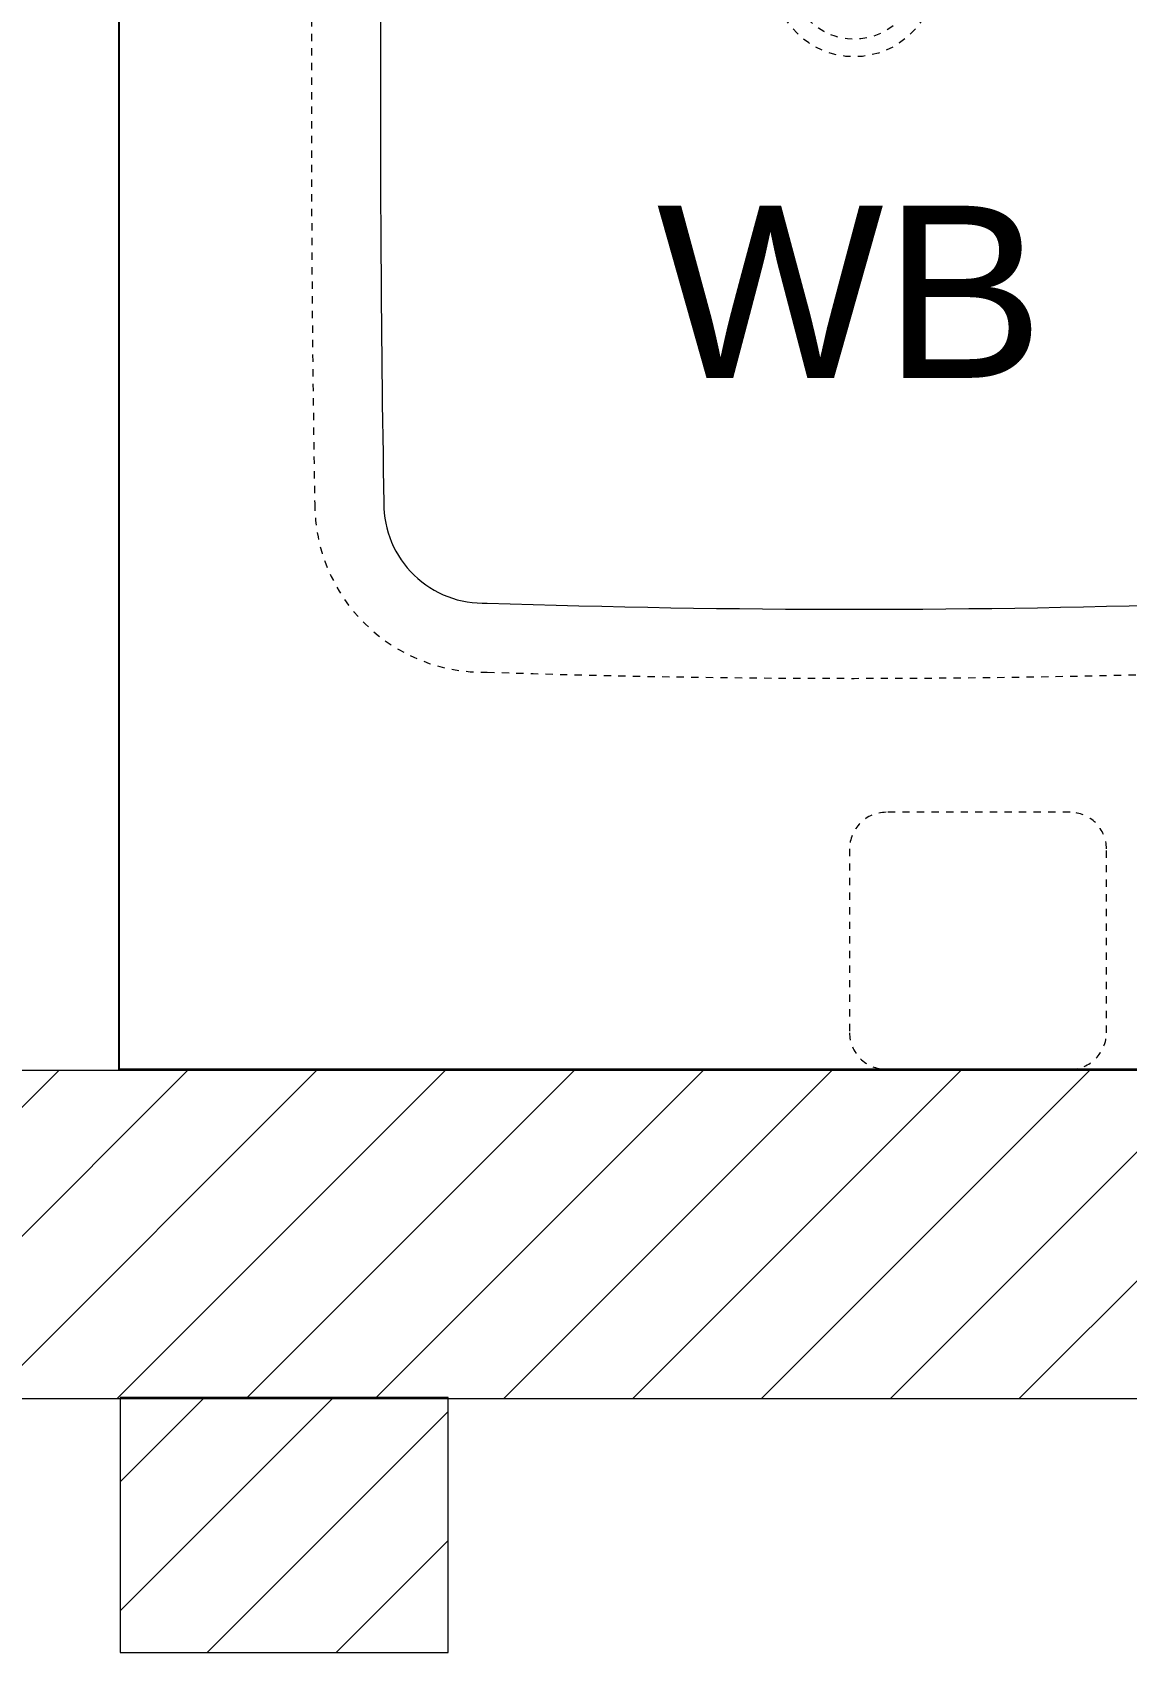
# Model space of a CAD drawing. Header units: inches. Extents: x 0 to 2865, y 0 to 4378.
# Drawn here: x 1704.09 to 1719.11, y 3823.72 to 3845.93 of the extents above; entities that cross this region are included whole.
import ezdxf

# ---------------------------------------------------------------- set-up
doc = ezdxf.new("R2010")
doc.units = ezdxf.units.IN
doc.linetypes.add('DASHED', pattern=[0.75, 0.5, -0.25])
for name, color, linetype, lineweight in [('A-WALL', 113, 'Continuous', 9), ('I-FIXTURE', 8, 'Continuous', 5), ('l-FIXTURE', 7, 'Continuous', 5)]:
    doc.layers.add(name, color=color, linetype=linetype, lineweight=lineweight)
doc.layers.add('I-FURN', color=8, linetype='Continuous')
doc.layers.add('TTEXT', color=7, linetype='Continuous')
doc.styles.add('A-ARCH-B01FL$0$Annotative', font='arial.ttf')
doc.styles.get("Standard").update_dxf_attribs({"font": 'arial.ttf'})

# ---------------------------------------------------------------- blocks, each defined once
blk = doc.blocks.new('WB')
at = {"color": 0, "linetype": 'DASHED', "lineweight": 5, "ltscale": 0.1}
blk.add_lwpolyline([(14.841, -7.241, 0.005975), (14.88, -0.001, 0.005975), (14.841, 7.241, 0.421899), (12.474, 9.555, 0.016836), (2.405, 9.555, 0.421667), (0.039, 7.241, 0.005823), (0, 0, 0.005823), (0.039, -7.241, 0.421667), (2.405, -9.555, 0.016836), (12.474, -9.555, 0.421899)], format="xyb", close=True, dxfattribs=at)
at = {"color": 0, "lineweight": 5}
blk.add_lwpolyline([(13.936, 0.745, 0.005371), (13.893, 7.235, 0.428792), (12.473, 8.607, 0.01694), (2.406, 8.607, 0.428462), (0.987, 7.235, 0.005836), (0.947, 0, 0.005836), (0.987, -7.235, 0.428462), (2.406, -8.607, 0.01694), (12.473, -8.607, 0.428792), (13.893, -7.235, 0.005316), (13.936, -0.813, 0.005316)], format="xyb", dxfattribs=at)
at = {"color": 0, "linetype": 'DASHED', "lineweight": 5, "ltscale": 0.1}
for centre, radius in [((7.44, -0.001), 1.115), ((7.44, 0), 0.875)]:
    blk.add_circle(centre, radius, dxfattribs=at)
for tag, p in [('MODELNUMBER', (7.428, 0.003)), ('TRADENAME', (7.429, 0.003)), ('PRODUCT', (7.431, 0.003)), ('MATERIAL', (7.433, 0.003))]:
    blk.add_attdef(tag, p, '', height=0.001, rotation=270, dxfattribs=at)

msp = doc.modelspace()

# ---------------------------------------------------------------- hatches: boundary and pattern name
at = {"layer": 'A-WALL', "lineweight": 5, "transparency": 33554636}
h = msp.add_hatch(dxfattribs=at)
h.set_pattern_fill('ANSI31', color=8, scale=10, angle=180)
h.set_pattern_definition([(225, (-17787.2036, -206.1426), (0.88388348, -0.88388348), [])])
h.paths.add_polyline_path([(1727.273, 3827.199), (1727.273, 3831.699), (1703.299, 3831.699), (1703.299, 3827.199)])
h = msp.add_hatch(dxfattribs=at)
h.set_pattern_fill('ANSI31', color=8, scale=10, angle=180)
h.set_pattern_definition([(225, (-17708.2569, -206.1586), (0.88388348, -0.88388348), [])])
h.paths.add_polyline_path([(1705.299, 3823.715), (1709.799, 3823.715), (1709.799, 3827.215), (1705.299, 3827.215)])

# ---------------------------------------------------------------- linework, layer by layer
at = {"layer": 'A-WALL', "color": 8, "lineweight": 5, "transparency": 33554636}
for points in [[(1727.273, 3827.199), (1727.273, 3831.699), (1703.299, 3831.699), (1703.299, 3827.199)], [(1705.299, 3823.715), (1709.799, 3823.715), (1709.799, 3827.215), (1705.299, 3827.215)]]:
    msp.add_lwpolyline(points, close=True, dxfattribs=at)
at = {"layer": 'I-FIXTURE', "color": 8, "linetype": 'DASHED', "lineweight": 5, "ltscale": 0.1, "transparency": 33554636}
msp.add_lwpolyline([(1718.83, 3834.738, 0.414214), (1718.33, 3835.238), (1715.806, 3835.238, 0.414214), (1715.306, 3834.738), (1715.306, 3834.738), (1715.306, 3832.215, 0.414214), (1715.806, 3831.715), (1718.33, 3831.715, 0.414214), (1718.83, 3832.215)], format="xyb", close=True, dxfattribs=at)
at = {"layer": 'I-FURN', "color": 8, "transparency": 33554636}
msp.add_lwpolyline([(1727.299, 3831.715), (1727.299, 3861.715), (1706.645, 3861.715, 0.414214), (1705.282, 3860.352), (1705.282, 3831.715)], format="xyb", close=True, dxfattribs=at)

# ---------------------------------------------------------------- block references
at = {"layer": 'l-FIXTURE', "color": 8, "lineweight": 5, "transparency": 33554636}
msp.add_blockref('WB', (1707.929, 3846.715), dxfattribs=at)

# ---------------------------------------------------------------- texts
at = {"layer": 'TTEXT', "color": 8, "lineweight": 5, "ltscale": 0.001, "transparency": 33554636, "insert": (1712.66, 3842.376), "char_height": 2.3609, "attachment_point": 4, "style": 'A-ARCH-B01FL$0$Annotative'}
msp.add_mtext('WB', dxfattribs=at)

doc.saveas('drawing.dxf')
